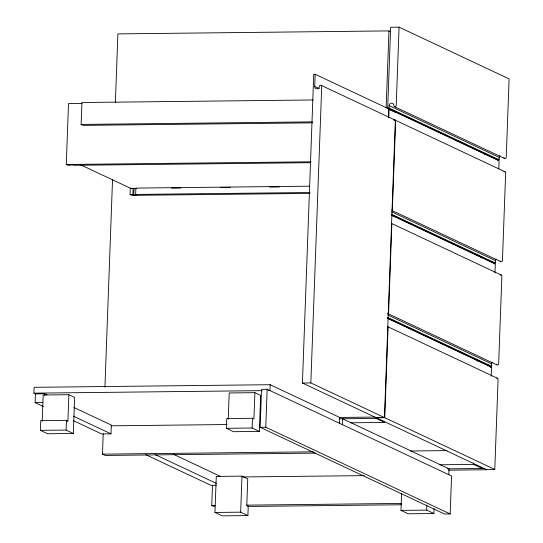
<?xml version="1.0" encoding="UTF-8"?>
<svg xmlns="http://www.w3.org/2000/svg" width="543" height="543" viewBox="0 0 543 543"><rect width="100%" height="100%" fill="white"/><g stroke="black" fill="none" stroke-linecap="round" stroke-linejoin="round"><path stroke-width="0.81" d="M47.071 394.856L44.777 393.784L35.431 393.885L33.897 393.159L34.107 387.315L270.136 384.715L339.755 417.452L339.538 423.296M43.521 406.605L35.112 402.648L35.431 393.885M68.88 394.72L74.642 397.428L73.319 433.47L47.614 433.748L40.392 430.355L40.745 420.615L66.456 420.33L67.916 421.015L68.88 394.72L43.169 395.005L42.205 421.3M44.723 395.372L44.777 393.784M310.772 162.69L73.726 165.303L72.803 164.868L68.113 165.364L66.273 164.495L68.499 103.625L82.061 103.475M73.319 433.47L66.097 430.07L66.456 420.33M312.578 122.84L83.12 125.372L81.124 124.428L81.925 102.518L313.08 99.966M315.327 453.127L105.24 455.441L102.471 454.145L103.218 433.809M104.928 387.207L112.537 179.624M115.367 102.525L117.885 33.897L388.964 30.903L390.349 31.555M73.353 420.635L101.65 433.938L110.996 433.837L111.322 425.074L73.841 407.447M309.829 193.396L131.888 195.358L130.042 194.489L130.279 188.163L134.006 188.564L133.768 194.896L136.571 194.862L135.655 194.428L135.886 188.095L309.442 186.181M133.768 194.896L132.845 194.462L133.083 188.129M214.499 506.829L211.736 505.526L212.476 485.191M214.96 512.456L216.284 476.421L241.988 476.136L247.751 478.845L246.787 505.139L248.246 505.825L247.893 515.565L222.182 515.85L214.96 512.456L240.664 512.171L247.893 515.565M254.898 392.67L260.66 395.379L259.337 431.413L233.633 431.699L226.411 428.298L226.764 418.565L252.475 418.28L253.934 418.965L254.898 392.67L229.194 392.956L228.23 419.25M240.664 512.171L241.988 476.136M259.337 431.413L252.115 428.02L252.475 418.28M260.158 427.3L261.55 389.317L267.156 389.256L451.566 475.98L450.174 513.963L444.561 514.024L260.158 427.3L265.765 427.239L450.174 513.963M265.765 427.239L267.156 389.256M270.136 384.715L269.925 390.553L268.235 390.573M448.708 470.17L486.833 469.749L302.424 383.025L313.745 74.289L315.15 74.276L388.761 108.892L388.462 117.01M393.892 119.827A1.229 1.154 -64.8 0 1 395.324 120.987L384.451 417.547L310.84 382.93L321.714 86.371A1.229 1.154 -64.8 0 0 320.587 85.17A1.229 1.154 -64.8 0 0 319.379 86.398A2.464 2.308 -64.8 0 1 316.949 88.855A2.464 2.308 -64.8 0 1 314.702 86.452L315.15 74.276M342.3 424.592L342.518 418.755L449.013 468.833L448.796 474.677M386.141 107.969L388.964 30.903M499.967 155.644A2.464 2.308 -64.8 0 0 499.221 157.375L499.132 159.812L497.727 159.825L387.702 108.077L390.661 27.245L399.078 27.15L509.103 78.898L506.232 157.294A1.229 1.154 -64.8 0 1 503.924 157.64M388.74 117.967L389.066 109.034L499.092 160.782L498.8 168.9M499.132 159.812L389.1 108.064L389.188 105.627A2.464 2.308 -64.8 0 1 391.618 103.17A2.464 2.308 -64.8 0 1 393.865 105.58A1.229 1.154 -64.8 0 0 394.985 106.781A1.229 1.154 -64.8 0 0 396.2 105.552L399.078 27.15M496.662 378.193A1.229 1.154 -64.8 0 1 498.087 379.353L494.782 469.437L384.756 417.696L388.062 327.605A1.229 1.154 -64.8 0 0 387.512 326.56L497.544 378.301M392.345 215.958L392.406 214.397M434.088 508.642L433.911 513.515L408.2 513.8L400.978 510.4L401.596 493.641M433.911 513.515L426.689 510.115L426.873 505.092M482.198 468.466L473.591 464.421L473.645 462.867M477.378 361.183L477.433 359.629M481.159 257.952L481.22 256.391M484.947 154.714L485.008 153.153M487.824 365.982L487.885 364.285M494.381 263.966L494.442 262.269M498.169 160.653L498.23 158.956M491.198 376.184L491.524 367.258L387.607 318.381M387.77 318.144L490.159 366.294L491.558 366.281L491.646 363.844A2.464 2.308 -64.8 0 1 492.392 362.12M494.978 272.946L495.311 264.02L391.394 215.15M391.557 214.906L493.94 263.063L495.345 263.043L495.433 260.613A2.464 2.308 -64.8 0 1 496.18 258.882M387.702 108.077L389.1 108.064M81.124 124.428L312.279 121.883M456.67 140.908L458.367 140.888M66.273 164.495L311.153 161.794M136.279 188.536L131.196 188.591L80.33 164.672M171.52 188.149L180.833 188.048M220.621 187.606L230.232 187.498M269.728 187.064L279.326 186.962M130.042 194.489L132.845 194.462M135.655 194.428L310.053 192.507M452.889 244.146L454.579 244.126M449.102 347.384L450.799 347.364M490.119 367.272L491.524 367.258M302.424 383.025L310.84 382.93M33.897 393.159L262.31 390.641M35.112 402.648L42.897 402.56M339.226 417.458L374.806 417.065M66.253 421.035L67.916 421.015M376.034 417.642L384.451 417.547M376.34 417.784L384.756 417.696M339.45 418.789L377.575 418.368M350.866 422.8L384.777 422.427L376.17 418.381M111.125 425.814L227.022 424.538M40.392 430.355L66.097 430.07M226.411 428.298L252.115 428.02M102.471 454.145L313.406 451.817M410.556 451.002L447.011 450.602M439.681 464.794L473.591 464.421M447.323 468.853L484.064 468.446M486.372 469.532L494.782 469.437M219.019 476.476L220.58 476.455L173.081 454.118M242.375 476.958L364.197 475.614M216.365 485.266L210.908 485.327L145.796 454.701M211.736 505.526L215.123 505.492M246.468 505.146L401.494 503.436M247.54 506.463L401.718 504.759M400.978 510.4L426.689 510.115M394.408 106.625L504.44 158.373M389.188 105.627L499.221 157.375M388.245 109.007L396.132 112.72M321.171 85.326L394.775 119.942M395.087 120.084L505.112 171.832M314.702 86.452L319.304 88.611M392.155 210.582L500.653 261.604M391.517 211.736L495.433 260.613M391.428 214.173L495.345 263.043M501.325 275.07L391.299 223.322A1.229 1.154 -64.8 0 1 391.842 224.368L388.632 312.021A1.229 1.154 -64.8 0 1 388.007 313.087M387.6 313.454L496.865 364.842M387.729 314.974L491.646 363.844M387.641 317.411L491.558 366.281M73.522 416.216L110.996 433.837M155.142 454.6L216.426 483.419M500.137 260.871A1.229 1.154 -64.8 0 0 502.445 260.531L505.655 172.878A1.229 1.154 -64.8 0 0 503.945 171.846M391.795 209.849A1.229 1.154 -64.8 0 0 392.413 208.79L395.63 121.137A1.229 1.154 -64.8 0 0 393.913 120.098M496.35 364.109A1.229 1.154 -64.8 0 0 498.657 363.769L501.875 276.115A1.229 1.154 -64.8 0 0 500.157 275.084"/></g></svg>
